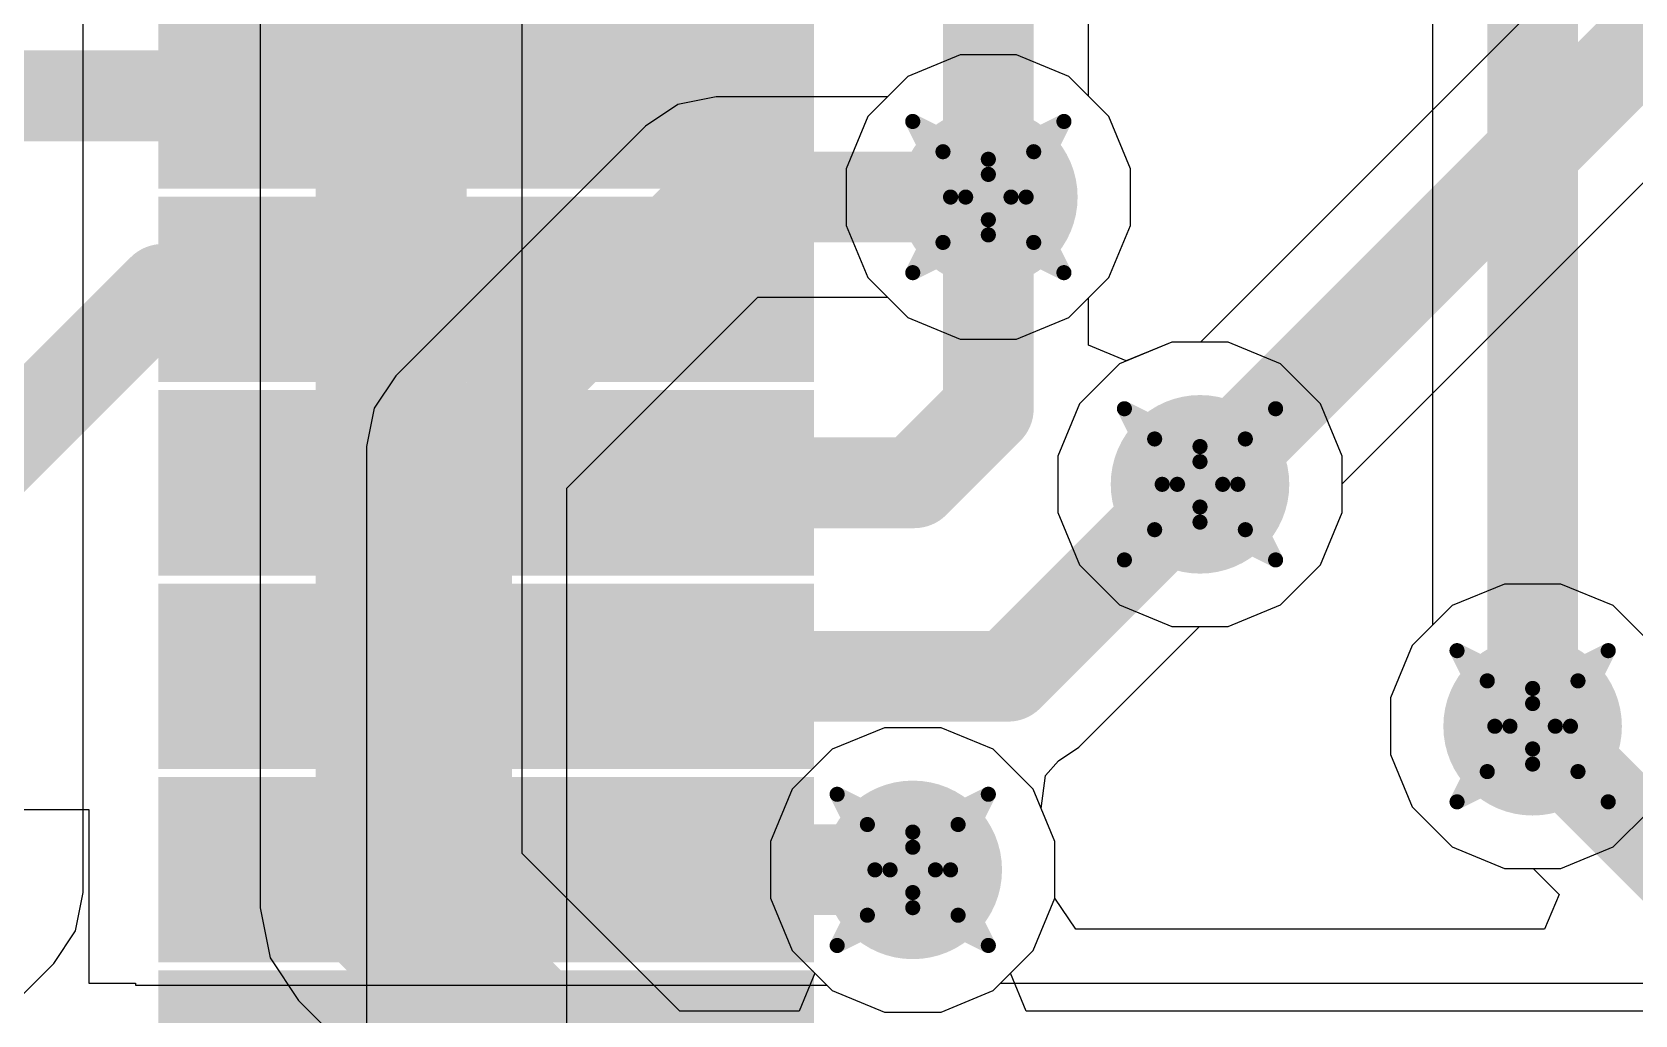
# Model space of a CAD drawing. Header units: inches. Extents: x 0 to 13.9, y -0.2 to 3.4.
# Drawn here: x 2.5125 to 2.7245, y 1.4668 to 1.5968 of the extents above; entities that cross this region are included whole.
import ezdxf

# ---------------------------------------------------------------- set-up
doc = ezdxf.new("R2010")
doc.units = ezdxf.units.IN
doc.header["$MEASUREMENT"] = 0
for name, color, linetype in [('Bottom Layer', 5, 'Continuous'), ('Drill Drawing', 1, 'Continuous'), ('Layer 1', 16, 'Continuous'), ('Layer 2', 76, 'Continuous'), ('Top Layer', 1, 'Continuous'), ('Top Paste', 8, 'Continuous'), ('Top Solder', 216, 'Continuous'), ('Via Holes', 16, 'Continuous')]:
    doc.layers.add(name, color=color, linetype=linetype)

msp = doc.modelspace()

# ---------------------------------------------------------------- hatches: boundary and pattern name
at = {"layer": 'Bottom Layer'}
h = msp.add_hatch(color=5, dxfattribs=at)
edge = h.paths.add_edge_path()
edge.add_arc((2.639, 1.575), 0.01181, 0, 360)
h = msp.add_hatch(color=5, dxfattribs=at)
edge = h.paths.add_edge_path()
edge.add_arc((2.667, 1.537), 0.01181, 0, 360)
h = msp.add_hatch(color=5, dxfattribs=at)
edge = h.paths.add_edge_path()
edge.add_arc((2.711, 1.505), 0.01181, 0, 360)
h = msp.add_hatch(color=5, dxfattribs=at)
edge = h.paths.add_edge_path()
edge.add_arc((2.629, 1.486), 0.01181, 0, 360)
at = {"layer": 'Layer 1'}
h = msp.add_hatch(color=16, dxfattribs=at)
edge = h.paths.add_edge_path()
edge.add_arc((2.639, 1.575), 0.01181, 0, 360)
h = msp.add_hatch(color=16, dxfattribs=at)
edge = h.paths.add_edge_path()
edge.add_arc((2.667, 1.537), 0.01181, 0, 360)
h = msp.add_hatch(color=16, dxfattribs=at)
edge = h.paths.add_edge_path()
edge.add_arc((2.711, 1.505), 0.01181, 0, 360)
h = msp.add_hatch(color=16, dxfattribs=at)
edge = h.paths.add_edge_path()
edge.add_arc((2.629, 1.486), 0.01181, 0, 360)
at = {"layer": 'Layer 2'}
h = msp.add_hatch(color=76, dxfattribs=at)
edge = h.paths.add_edge_path()
edge.add_arc((2.639, 1.575), 0.01181, 0, 360)
h = msp.add_hatch(color=76, dxfattribs=at)
edge = h.paths.add_edge_path()
edge.add_arc((2.667, 1.537), 0.01181, 0, 360)
h = msp.add_hatch(color=76, dxfattribs=at)
edge = h.paths.add_edge_path()
edge.add_arc((2.711, 1.505), 0.01181, 0, 360)
h = msp.add_hatch(color=76, dxfattribs=at)
edge = h.paths.add_edge_path()
edge.add_arc((2.629, 1.486), 0.01181, 0, 360)
at = {"layer": 'Top Layer'}
for points in [[(2.53319, 1.59665), (2.61193, 1.59665), (2.61193, 1.58012), (2.53319, 1.58012)], [(2.53319, 1.57106), (2.61193, 1.57106), (2.61193, 1.55453), (2.53319, 1.55453)], [(2.53319, 1.54547), (2.61193, 1.54547), (2.61193, 1.52894), (2.53319, 1.52894)], [(2.53319, 1.51988), (2.61193, 1.51988), (2.61193, 1.50335), (2.53319, 1.50335)], [(2.53319, 1.49429), (2.61193, 1.49429), (2.61193, 1.47776), (2.53319, 1.47776)], [(2.53319, 1.4687), (2.61193, 1.4687), (2.61193, 1.45217), (2.53319, 1.45217)]]:
    msp.add_hatch(color=1, dxfattribs=at).paths.add_polyline_path(points)
h = msp.add_hatch(color=1, dxfattribs=at)
edge = h.paths.add_edge_path()
edge.add_arc((2.639, 1.575), 0.01181, 0, 360)
h = msp.add_hatch(color=1, dxfattribs=at)
edge = h.paths.add_edge_path()
edge.add_arc((2.667, 1.537), 0.01181, 0, 360)
h = msp.add_hatch(color=1, dxfattribs=at)
edge = h.paths.add_edge_path()
edge.add_arc((2.711, 1.505), 0.01181, 0, 360)
h = msp.add_hatch(color=1, dxfattribs=at)
edge = h.paths.add_edge_path()
edge.add_arc((2.629, 1.486), 0.01181, 0, 360)
at = {"layer": 'Top Paste'}
for points in [[(2.53319, 1.59665), (2.61193, 1.59665), (2.61193, 1.58012), (2.53319, 1.58012)], [(2.53319, 1.57106), (2.61193, 1.57106), (2.61193, 1.55453), (2.53319, 1.55453)], [(2.53319, 1.54547), (2.61193, 1.54547), (2.61193, 1.52894), (2.53319, 1.52894)], [(2.53319, 1.51988), (2.61193, 1.51988), (2.61193, 1.50335), (2.53319, 1.50335)], [(2.53319, 1.49429), (2.61193, 1.49429), (2.61193, 1.47776), (2.53319, 1.47776)], [(2.53319, 1.4687), (2.61193, 1.4687), (2.61193, 1.45217), (2.53319, 1.45217)]]:
    msp.add_hatch(color=8, dxfattribs=at).paths.add_polyline_path(points)
at = {"layer": 'Top Solder'}
for points in [[(2.52919, 1.60065), (2.61593, 1.60065), (2.61593, 1.57612), (2.52919, 1.57612)], [(2.52919, 1.57506), (2.61593, 1.57506), (2.61593, 1.55053), (2.52919, 1.55053)], [(2.52919, 1.54947), (2.61593, 1.54947), (2.61593, 1.52494), (2.52919, 1.52494)], [(2.52919, 1.52388), (2.61593, 1.52388), (2.61593, 1.49935), (2.52919, 1.49935)], [(2.52919, 1.49829), (2.61593, 1.49829), (2.61593, 1.47376), (2.52919, 1.47376)], [(2.52919, 1.4727), (2.61593, 1.4727), (2.61593, 1.44817), (2.52919, 1.44817)]]:
    msp.add_hatch(color=216, dxfattribs=at).paths.add_polyline_path(points)
at = {"layer": 'Via Holes'}
h = msp.add_hatch(color=7, dxfattribs=at)
edge = h.paths.add_edge_path()
edge.add_arc((2.639, 1.575), 0.00591, 0, 360)
h = msp.add_hatch(color=7, dxfattribs=at)
edge = h.paths.add_edge_path()
edge.add_arc((2.667, 1.537), 0.00591, 0, 360)
h = msp.add_hatch(color=7, dxfattribs=at)
edge = h.paths.add_edge_path()
edge.add_arc((2.711, 1.505), 0.00591, 0, 360)
h = msp.add_hatch(color=7, dxfattribs=at)
edge = h.paths.add_edge_path()
edge.add_arc((2.629, 1.486), 0.00591, 0, 360)

# ---------------------------------------------------------------- linework, layer by layer
at = {"layer": 'Bottom Layer'}
for p, q in [((2.54267, 1.646), (2.54267, 1.481)), ((2.57733, 1.48818), (2.57733, 1.63882)), ((2.69775, 1.61944), (2.69775, 1.51835)), ((2.63526, 1.59381), (2.62834, 1.59095)), ((2.64274, 1.59381), (2.63526, 1.59381)), ((2.64966, 1.59095), (2.64274, 1.59381)), ((2.62834, 1.59095), (2.62305, 1.58566)), ((2.65495, 1.58566), (2.64966, 1.59095)), ((2.62305, 1.58566), (2.62019, 1.57874)), ((2.65781, 1.57874), (2.65495, 1.58566)), ((2.62019, 1.57874), (2.62019, 1.57126)), ((2.65781, 1.57126), (2.65781, 1.57874)), ((2.62019, 1.57126), (2.62305, 1.56434)), ((2.65495, 1.56434), (2.65781, 1.57126)), ((2.62305, 1.56434), (2.62834, 1.55905)), ((2.64966, 1.55905), (2.65495, 1.56434)), ((2.62834, 1.55905), (2.63526, 1.55619)), ((2.64274, 1.55619), (2.64966, 1.55905)), ((2.63526, 1.55619), (2.64274, 1.55619)), ((2.66326, 1.55581), (2.65634, 1.55295)), ((2.67074, 1.55581), (2.66326, 1.55581)), ((2.67766, 1.55295), (2.67074, 1.55581)), ((2.65634, 1.55295), (2.65105, 1.54766)), ((2.68295, 1.54766), (2.67766, 1.55295)), ((2.65105, 1.54766), (2.64819, 1.54074)), ((2.68581, 1.54074), (2.68295, 1.54766)), ((2.64819, 1.54074), (2.64819, 1.53326)), ((2.68581, 1.53326), (2.68581, 1.54074)), ((2.64819, 1.53326), (2.65105, 1.52634)), ((2.68295, 1.52634), (2.68581, 1.53326)), ((2.65105, 1.52634), (2.65634, 1.52105)), ((2.67766, 1.52105), (2.68295, 1.52634)), ((2.65634, 1.52105), (2.66326, 1.51819)), ((2.67074, 1.51819), (2.67766, 1.52105)), ((2.66326, 1.51819), (2.67074, 1.51819)), ((2.69775, 1.51835), (2.69505, 1.51566)), ((2.69505, 1.51566), (2.69219, 1.50874)), ((2.69219, 1.50874), (2.69219, 1.50126)), ((2.62526, 1.50481), (2.61834, 1.50195)), ((2.63274, 1.50481), (2.62526, 1.50481)), ((2.63966, 1.50195), (2.63274, 1.50481)), ((2.61834, 1.50195), (2.61305, 1.49666)), ((2.64495, 1.49666), (2.63966, 1.50195)), ((2.69219, 1.50126), (2.69505, 1.49434)), ((2.61305, 1.49666), (2.61019, 1.48974)), ((2.64781, 1.48974), (2.64495, 1.49666)), ((2.69505, 1.49434), (2.70034, 1.48905)), ((2.72166, 1.48905), (2.72644, 1.49383)), ((2.61019, 1.48974), (2.61019, 1.48226)), ((2.64781, 1.48226), (2.64781, 1.48974)), ((2.70034, 1.48905), (2.70726, 1.48619)), ((2.71474, 1.48619), (2.72166, 1.48905)), ((2.59818, 1.46733), (2.57733, 1.48818)), ((2.70726, 1.48619), (2.71474, 1.48619)), ((2.61019, 1.48226), (2.61305, 1.47534)), ((2.64495, 1.47534), (2.64781, 1.48226)), ((2.54267, 1.481), (2.54399, 1.47437)), ((2.54399, 1.47437), (2.54774, 1.46874)), ((2.61305, 1.47534), (2.61606, 1.47233)), ((2.64194, 1.47233), (2.64495, 1.47534)), ((2.61606, 1.47233), (2.61399, 1.46733)), ((2.64401, 1.46733), (2.64194, 1.47233)), ((2.54774, 1.46874), (2.57874, 1.43774)), ((2.61399, 1.46733), (2.59818, 1.46733)), ((3.37282, 1.46733), (2.64401, 1.46733))]:
    msp.add_line(p, q, dxfattribs=at)
for points in [[(2.711, 1.505, 0.012, 0.012, 0), (2.711, 1.891, 0.012, 0.012, 0)], [(2.56, 1.481, 0.02, 0.02, 0), (2.56, 1.646, 0.02, 0.02, 0)], [(2.56, 1.481, 0.02, 0.02, 0), (2.591, 1.45, 0.02, 0.02, 0)]]:
    msp.add_lwpolyline(points, format="xyseb", dxfattribs=at)
for points in [[(2.708, 1.505, 0.006, 0.006, 1), (2.714, 1.505, 0.006, 0.006, 1)], [(2.555, 1.481, 0.01, 0.01, 1), (2.565, 1.481, 0.01, 0.01, 1)], [(2.555, 1.481, 0.01, 0.01, 1), (2.565, 1.481, 0.01, 0.01, 1)]]:
    msp.add_lwpolyline(points, format="xyseb", close=True, dxfattribs=at)
at = {"layer": 'Drill Drawing'}
for points in [[(2.629, 1.585, 0.002, 0.002, 0), (2.639, 1.58, 0.002, 0.002, 0)], [(2.629, 1.585, 0.002, 0.002, 0), (2.634, 1.575, 0.002, 0.002, 0)], [(2.639, 1.58, 0.002, 0.002, 0), (2.649, 1.585, 0.002, 0.002, 0)], [(2.644, 1.575, 0.002, 0.002, 0), (2.649, 1.585, 0.002, 0.002, 0)], [(2.633, 1.581, 0.002, 0.002, 0), (2.639, 1.578, 0.002, 0.002, 0)], [(2.633, 1.581, 0.002, 0.002, 0), (2.636, 1.575, 0.002, 0.002, 0)], [(2.639, 1.578, 0.002, 0.002, 0), (2.645, 1.581, 0.002, 0.002, 0)], [(2.642, 1.575, 0.002, 0.002, 0), (2.645, 1.581, 0.002, 0.002, 0)], [(2.629, 1.565, 0.002, 0.002, 0), (2.634, 1.575, 0.002, 0.002, 0)], [(2.633, 1.569, 0.002, 0.002, 0), (2.636, 1.575, 0.002, 0.002, 0)], [(2.642, 1.575, 0.002, 0.002, 0), (2.645, 1.569, 0.002, 0.002, 0)], [(2.644, 1.575, 0.002, 0.002, 0), (2.649, 1.565, 0.002, 0.002, 0)], [(2.633, 1.569, 0.002, 0.002, 0), (2.639, 1.572, 0.002, 0.002, 0)], [(2.639, 1.572, 0.002, 0.002, 0), (2.645, 1.569, 0.002, 0.002, 0)], [(2.629, 1.565, 0.002, 0.002, 0), (2.639, 1.57, 0.002, 0.002, 0)], [(2.639, 1.57, 0.002, 0.002, 0), (2.649, 1.565, 0.002, 0.002, 0)], [(2.657, 1.547, 0.002, 0.002, 0), (2.667, 1.542, 0.002, 0.002, 0)], [(2.657, 1.547, 0.002, 0.002, 0), (2.662, 1.537, 0.002, 0.002, 0)], [(2.667, 1.542, 0.002, 0.002, 0), (2.677, 1.547, 0.002, 0.002, 0)], [(2.672, 1.537, 0.002, 0.002, 0), (2.677, 1.547, 0.002, 0.002, 0)], [(2.661, 1.543, 0.002, 0.002, 0), (2.667, 1.54, 0.002, 0.002, 0)], [(2.661, 1.543, 0.002, 0.002, 0), (2.664, 1.537, 0.002, 0.002, 0)], [(2.667, 1.54, 0.002, 0.002, 0), (2.673, 1.543, 0.002, 0.002, 0)], [(2.67, 1.537, 0.002, 0.002, 0), (2.673, 1.543, 0.002, 0.002, 0)], [(2.657, 1.527, 0.002, 0.002, 0), (2.662, 1.537, 0.002, 0.002, 0)], [(2.661, 1.531, 0.002, 0.002, 0), (2.664, 1.537, 0.002, 0.002, 0)], [(2.67, 1.537, 0.002, 0.002, 0), (2.673, 1.531, 0.002, 0.002, 0)], [(2.672, 1.537, 0.002, 0.002, 0), (2.677, 1.527, 0.002, 0.002, 0)], [(2.661, 1.531, 0.002, 0.002, 0), (2.667, 1.534, 0.002, 0.002, 0)], [(2.667, 1.534, 0.002, 0.002, 0), (2.673, 1.531, 0.002, 0.002, 0)], [(2.657, 1.527, 0.002, 0.002, 0), (2.667, 1.532, 0.002, 0.002, 0)], [(2.667, 1.532, 0.002, 0.002, 0), (2.677, 1.527, 0.002, 0.002, 0)], [(2.701, 1.515, 0.002, 0.002, 0), (2.711, 1.51, 0.002, 0.002, 0)], [(2.701, 1.515, 0.002, 0.002, 0), (2.706, 1.505, 0.002, 0.002, 0)], [(2.711, 1.51, 0.002, 0.002, 0), (2.721, 1.515, 0.002, 0.002, 0)], [(2.716, 1.505, 0.002, 0.002, 0), (2.721, 1.515, 0.002, 0.002, 0)], [(2.705, 1.511, 0.002, 0.002, 0), (2.711, 1.508, 0.002, 0.002, 0)], [(2.705, 1.511, 0.002, 0.002, 0), (2.708, 1.505, 0.002, 0.002, 0)], [(2.711, 1.508, 0.002, 0.002, 0), (2.717, 1.511, 0.002, 0.002, 0)], [(2.714, 1.505, 0.002, 0.002, 0), (2.717, 1.511, 0.002, 0.002, 0)], [(2.701, 1.495, 0.002, 0.002, 0), (2.706, 1.505, 0.002, 0.002, 0)], [(2.705, 1.499, 0.002, 0.002, 0), (2.708, 1.505, 0.002, 0.002, 0)], [(2.714, 1.505, 0.002, 0.002, 0), (2.717, 1.499, 0.002, 0.002, 0)], [(2.716, 1.505, 0.002, 0.002, 0), (2.721, 1.495, 0.002, 0.002, 0)], [(2.705, 1.499, 0.002, 0.002, 0), (2.711, 1.502, 0.002, 0.002, 0)], [(2.711, 1.502, 0.002, 0.002, 0), (2.717, 1.499, 0.002, 0.002, 0)], [(2.701, 1.495, 0.002, 0.002, 0), (2.711, 1.5, 0.002, 0.002, 0)], [(2.711, 1.5, 0.002, 0.002, 0), (2.721, 1.495, 0.002, 0.002, 0)], [(2.619, 1.496, 0.002, 0.002, 0), (2.629, 1.491, 0.002, 0.002, 0)], [(2.619, 1.496, 0.002, 0.002, 0), (2.624, 1.486, 0.002, 0.002, 0)], [(2.629, 1.491, 0.002, 0.002, 0), (2.639, 1.496, 0.002, 0.002, 0)], [(2.634, 1.486, 0.002, 0.002, 0), (2.639, 1.496, 0.002, 0.002, 0)], [(2.623, 1.492, 0.002, 0.002, 0), (2.629, 1.489, 0.002, 0.002, 0)], [(2.623, 1.492, 0.002, 0.002, 0), (2.626, 1.486, 0.002, 0.002, 0)], [(2.629, 1.489, 0.002, 0.002, 0), (2.635, 1.492, 0.002, 0.002, 0)], [(2.632, 1.486, 0.002, 0.002, 0), (2.635, 1.492, 0.002, 0.002, 0)], [(2.619, 1.476, 0.002, 0.002, 0), (2.624, 1.486, 0.002, 0.002, 0)], [(2.623, 1.48, 0.002, 0.002, 0), (2.626, 1.486, 0.002, 0.002, 0)], [(2.632, 1.486, 0.002, 0.002, 0), (2.635, 1.48, 0.002, 0.002, 0)], [(2.634, 1.486, 0.002, 0.002, 0), (2.639, 1.476, 0.002, 0.002, 0)], [(2.623, 1.48, 0.002, 0.002, 0), (2.629, 1.483, 0.002, 0.002, 0)], [(2.629, 1.483, 0.002, 0.002, 0), (2.635, 1.48, 0.002, 0.002, 0)], [(2.619, 1.476, 0.002, 0.002, 0), (2.629, 1.481, 0.002, 0.002, 0)], [(2.629, 1.481, 0.002, 0.002, 0), (2.639, 1.476, 0.002, 0.002, 0)]]:
    msp.add_lwpolyline(points, format="xyseb", dxfattribs=at)
for points in [[(2.6285, 1.585, 0.001, 0.001, 1), (2.6295, 1.585, 0.001, 0.001, 1)], [(2.6285, 1.585, 0.001, 0.001, 1), (2.6295, 1.585, 0.001, 0.001, 1)], [(2.6485, 1.585, 0.001, 0.001, 1), (2.6495, 1.585, 0.001, 0.001, 1)], [(2.6485, 1.585, 0.001, 0.001, 1), (2.6495, 1.585, 0.001, 0.001, 1)], [(2.6325, 1.581, 0.001, 0.001, 1), (2.6335, 1.581, 0.001, 0.001, 1)], [(2.6325, 1.581, 0.001, 0.001, 1), (2.6335, 1.581, 0.001, 0.001, 1)], [(2.6445, 1.581, 0.001, 0.001, 1), (2.6455, 1.581, 0.001, 0.001, 1)], [(2.6445, 1.581, 0.001, 0.001, 1), (2.6455, 1.581, 0.001, 0.001, 1)], [(2.6385, 1.58, 0.001, 0.001, 1), (2.6395, 1.58, 0.001, 0.001, 1)], [(2.6385, 1.58, 0.001, 0.001, 1), (2.6395, 1.58, 0.001, 0.001, 1)], [(2.6385, 1.578, 0.001, 0.001, 1), (2.6395, 1.578, 0.001, 0.001, 1)], [(2.6385, 1.578, 0.001, 0.001, 1), (2.6395, 1.578, 0.001, 0.001, 1)], [(2.6335, 1.575, 0.001, 0.001, 1), (2.6345, 1.575, 0.001, 0.001, 1)], [(2.6335, 1.575, 0.001, 0.001, 1), (2.6345, 1.575, 0.001, 0.001, 1)], [(2.6355, 1.575, 0.001, 0.001, 1), (2.6365, 1.575, 0.001, 0.001, 1)], [(2.6355, 1.575, 0.001, 0.001, 1), (2.6365, 1.575, 0.001, 0.001, 1)], [(2.6415, 1.575, 0.001, 0.001, 1), (2.6425, 1.575, 0.001, 0.001, 1)], [(2.6415, 1.575, 0.001, 0.001, 1), (2.6425, 1.575, 0.001, 0.001, 1)], [(2.6435, 1.575, 0.001, 0.001, 1), (2.6445, 1.575, 0.001, 0.001, 1)], [(2.6435, 1.575, 0.001, 0.001, 1), (2.6445, 1.575, 0.001, 0.001, 1)], [(2.6385, 1.572, 0.001, 0.001, 1), (2.6395, 1.572, 0.001, 0.001, 1)], [(2.6385, 1.572, 0.001, 0.001, 1), (2.6395, 1.572, 0.001, 0.001, 1)], [(2.6325, 1.569, 0.001, 0.001, 1), (2.6335, 1.569, 0.001, 0.001, 1)], [(2.6325, 1.569, 0.001, 0.001, 1), (2.6335, 1.569, 0.001, 0.001, 1)], [(2.6385, 1.57, 0.001, 0.001, 1), (2.6395, 1.57, 0.001, 0.001, 1)], [(2.6385, 1.57, 0.001, 0.001, 1), (2.6395, 1.57, 0.001, 0.001, 1)], [(2.6445, 1.569, 0.001, 0.001, 1), (2.6455, 1.569, 0.001, 0.001, 1)], [(2.6445, 1.569, 0.001, 0.001, 1), (2.6455, 1.569, 0.001, 0.001, 1)], [(2.6285, 1.565, 0.001, 0.001, 1), (2.6295, 1.565, 0.001, 0.001, 1)], [(2.6285, 1.565, 0.001, 0.001, 1), (2.6295, 1.565, 0.001, 0.001, 1)], [(2.6485, 1.565, 0.001, 0.001, 1), (2.6495, 1.565, 0.001, 0.001, 1)], [(2.6485, 1.565, 0.001, 0.001, 1), (2.6495, 1.565, 0.001, 0.001, 1)], [(2.6565, 1.547, 0.001, 0.001, 1), (2.6575, 1.547, 0.001, 0.001, 1)], [(2.6565, 1.547, 0.001, 0.001, 1), (2.6575, 1.547, 0.001, 0.001, 1)], [(2.6765, 1.547, 0.001, 0.001, 1), (2.6775, 1.547, 0.001, 0.001, 1)], [(2.6765, 1.547, 0.001, 0.001, 1), (2.6775, 1.547, 0.001, 0.001, 1)], [(2.6605, 1.543, 0.001, 0.001, 1), (2.6615, 1.543, 0.001, 0.001, 1)], [(2.6605, 1.543, 0.001, 0.001, 1), (2.6615, 1.543, 0.001, 0.001, 1)], [(2.6725, 1.543, 0.001, 0.001, 1), (2.6735, 1.543, 0.001, 0.001, 1)], [(2.6725, 1.543, 0.001, 0.001, 1), (2.6735, 1.543, 0.001, 0.001, 1)], [(2.6665, 1.542, 0.001, 0.001, 1), (2.6675, 1.542, 0.001, 0.001, 1)], [(2.6665, 1.542, 0.001, 0.001, 1), (2.6675, 1.542, 0.001, 0.001, 1)], [(2.6665, 1.54, 0.001, 0.001, 1), (2.6675, 1.54, 0.001, 0.001, 1)], [(2.6665, 1.54, 0.001, 0.001, 1), (2.6675, 1.54, 0.001, 0.001, 1)], [(2.6615, 1.537, 0.001, 0.001, 1), (2.6625, 1.537, 0.001, 0.001, 1)], [(2.6615, 1.537, 0.001, 0.001, 1), (2.6625, 1.537, 0.001, 0.001, 1)], [(2.6635, 1.537, 0.001, 0.001, 1), (2.6645, 1.537, 0.001, 0.001, 1)], [(2.6635, 1.537, 0.001, 0.001, 1), (2.6645, 1.537, 0.001, 0.001, 1)], [(2.6695, 1.537, 0.001, 0.001, 1), (2.6705, 1.537, 0.001, 0.001, 1)], [(2.6695, 1.537, 0.001, 0.001, 1), (2.6705, 1.537, 0.001, 0.001, 1)], [(2.6715, 1.537, 0.001, 0.001, 1), (2.6725, 1.537, 0.001, 0.001, 1)], [(2.6715, 1.537, 0.001, 0.001, 1), (2.6725, 1.537, 0.001, 0.001, 1)], [(2.6665, 1.534, 0.001, 0.001, 1), (2.6675, 1.534, 0.001, 0.001, 1)], [(2.6665, 1.534, 0.001, 0.001, 1), (2.6675, 1.534, 0.001, 0.001, 1)], [(2.6605, 1.531, 0.001, 0.001, 1), (2.6615, 1.531, 0.001, 0.001, 1)], [(2.6605, 1.531, 0.001, 0.001, 1), (2.6615, 1.531, 0.001, 0.001, 1)], [(2.6665, 1.532, 0.001, 0.001, 1), (2.6675, 1.532, 0.001, 0.001, 1)], [(2.6665, 1.532, 0.001, 0.001, 1), (2.6675, 1.532, 0.001, 0.001, 1)], [(2.6725, 1.531, 0.001, 0.001, 1), (2.6735, 1.531, 0.001, 0.001, 1)], [(2.6725, 1.531, 0.001, 0.001, 1), (2.6735, 1.531, 0.001, 0.001, 1)], [(2.6565, 1.527, 0.001, 0.001, 1), (2.6575, 1.527, 0.001, 0.001, 1)], [(2.6565, 1.527, 0.001, 0.001, 1), (2.6575, 1.527, 0.001, 0.001, 1)], [(2.6765, 1.527, 0.001, 0.001, 1), (2.6775, 1.527, 0.001, 0.001, 1)], [(2.6765, 1.527, 0.001, 0.001, 1), (2.6775, 1.527, 0.001, 0.001, 1)], [(2.7005, 1.515, 0.001, 0.001, 1), (2.7015, 1.515, 0.001, 0.001, 1)], [(2.7005, 1.515, 0.001, 0.001, 1), (2.7015, 1.515, 0.001, 0.001, 1)], [(2.7205, 1.515, 0.001, 0.001, 1), (2.7215, 1.515, 0.001, 0.001, 1)], [(2.7205, 1.515, 0.001, 0.001, 1), (2.7215, 1.515, 0.001, 0.001, 1)], [(2.7045, 1.511, 0.001, 0.001, 1), (2.7055, 1.511, 0.001, 0.001, 1)], [(2.7045, 1.511, 0.001, 0.001, 1), (2.7055, 1.511, 0.001, 0.001, 1)], [(2.7165, 1.511, 0.001, 0.001, 1), (2.7175, 1.511, 0.001, 0.001, 1)], [(2.7165, 1.511, 0.001, 0.001, 1), (2.7175, 1.511, 0.001, 0.001, 1)], [(2.7105, 1.51, 0.001, 0.001, 1), (2.7115, 1.51, 0.001, 0.001, 1)], [(2.7105, 1.51, 0.001, 0.001, 1), (2.7115, 1.51, 0.001, 0.001, 1)], [(2.7105, 1.508, 0.001, 0.001, 1), (2.7115, 1.508, 0.001, 0.001, 1)], [(2.7105, 1.508, 0.001, 0.001, 1), (2.7115, 1.508, 0.001, 0.001, 1)], [(2.7055, 1.505, 0.001, 0.001, 1), (2.7065, 1.505, 0.001, 0.001, 1)], [(2.7055, 1.505, 0.001, 0.001, 1), (2.7065, 1.505, 0.001, 0.001, 1)], [(2.7075, 1.505, 0.001, 0.001, 1), (2.7085, 1.505, 0.001, 0.001, 1)], [(2.7075, 1.505, 0.001, 0.001, 1), (2.7085, 1.505, 0.001, 0.001, 1)], [(2.7135, 1.505, 0.001, 0.001, 1), (2.7145, 1.505, 0.001, 0.001, 1)], [(2.7135, 1.505, 0.001, 0.001, 1), (2.7145, 1.505, 0.001, 0.001, 1)], [(2.7155, 1.505, 0.001, 0.001, 1), (2.7165, 1.505, 0.001, 0.001, 1)], [(2.7155, 1.505, 0.001, 0.001, 1), (2.7165, 1.505, 0.001, 0.001, 1)], [(2.7105, 1.502, 0.001, 0.001, 1), (2.7115, 1.502, 0.001, 0.001, 1)], [(2.7105, 1.502, 0.001, 0.001, 1), (2.7115, 1.502, 0.001, 0.001, 1)], [(2.7045, 1.499, 0.001, 0.001, 1), (2.7055, 1.499, 0.001, 0.001, 1)], [(2.7045, 1.499, 0.001, 0.001, 1), (2.7055, 1.499, 0.001, 0.001, 1)], [(2.7105, 1.5, 0.001, 0.001, 1), (2.7115, 1.5, 0.001, 0.001, 1)], [(2.7105, 1.5, 0.001, 0.001, 1), (2.7115, 1.5, 0.001, 0.001, 1)], [(2.7165, 1.499, 0.001, 0.001, 1), (2.7175, 1.499, 0.001, 0.001, 1)], [(2.7165, 1.499, 0.001, 0.001, 1), (2.7175, 1.499, 0.001, 0.001, 1)], [(2.6185, 1.496, 0.001, 0.001, 1), (2.6195, 1.496, 0.001, 0.001, 1)], [(2.6185, 1.496, 0.001, 0.001, 1), (2.6195, 1.496, 0.001, 0.001, 1)], [(2.6385, 1.496, 0.001, 0.001, 1), (2.6395, 1.496, 0.001, 0.001, 1)], [(2.6385, 1.496, 0.001, 0.001, 1), (2.6395, 1.496, 0.001, 0.001, 1)], [(2.7005, 1.495, 0.001, 0.001, 1), (2.7015, 1.495, 0.001, 0.001, 1)], [(2.7005, 1.495, 0.001, 0.001, 1), (2.7015, 1.495, 0.001, 0.001, 1)], [(2.7205, 1.495, 0.001, 0.001, 1), (2.7215, 1.495, 0.001, 0.001, 1)], [(2.7205, 1.495, 0.001, 0.001, 1), (2.7215, 1.495, 0.001, 0.001, 1)], [(2.6225, 1.492, 0.001, 0.001, 1), (2.6235, 1.492, 0.001, 0.001, 1)], [(2.6225, 1.492, 0.001, 0.001, 1), (2.6235, 1.492, 0.001, 0.001, 1)], [(2.6345, 1.492, 0.001, 0.001, 1), (2.6355, 1.492, 0.001, 0.001, 1)], [(2.6345, 1.492, 0.001, 0.001, 1), (2.6355, 1.492, 0.001, 0.001, 1)], [(2.6285, 1.491, 0.001, 0.001, 1), (2.6295, 1.491, 0.001, 0.001, 1)], [(2.6285, 1.491, 0.001, 0.001, 1), (2.6295, 1.491, 0.001, 0.001, 1)], [(2.6285, 1.489, 0.001, 0.001, 1), (2.6295, 1.489, 0.001, 0.001, 1)], [(2.6285, 1.489, 0.001, 0.001, 1), (2.6295, 1.489, 0.001, 0.001, 1)], [(2.6235, 1.486, 0.001, 0.001, 1), (2.6245, 1.486, 0.001, 0.001, 1)], [(2.6235, 1.486, 0.001, 0.001, 1), (2.6245, 1.486, 0.001, 0.001, 1)], [(2.6255, 1.486, 0.001, 0.001, 1), (2.6265, 1.486, 0.001, 0.001, 1)], [(2.6255, 1.486, 0.001, 0.001, 1), (2.6265, 1.486, 0.001, 0.001, 1)], [(2.6315, 1.486, 0.001, 0.001, 1), (2.6325, 1.486, 0.001, 0.001, 1)], [(2.6315, 1.486, 0.001, 0.001, 1), (2.6325, 1.486, 0.001, 0.001, 1)], [(2.6335, 1.486, 0.001, 0.001, 1), (2.6345, 1.486, 0.001, 0.001, 1)], [(2.6335, 1.486, 0.001, 0.001, 1), (2.6345, 1.486, 0.001, 0.001, 1)], [(2.6285, 1.483, 0.001, 0.001, 1), (2.6295, 1.483, 0.001, 0.001, 1)], [(2.6285, 1.483, 0.001, 0.001, 1), (2.6295, 1.483, 0.001, 0.001, 1)], [(2.6225, 1.48, 0.001, 0.001, 1), (2.6235, 1.48, 0.001, 0.001, 1)], [(2.6225, 1.48, 0.001, 0.001, 1), (2.6235, 1.48, 0.001, 0.001, 1)], [(2.6285, 1.481, 0.001, 0.001, 1), (2.6295, 1.481, 0.001, 0.001, 1)], [(2.6285, 1.481, 0.001, 0.001, 1), (2.6295, 1.481, 0.001, 0.001, 1)], [(2.6345, 1.48, 0.001, 0.001, 1), (2.6355, 1.48, 0.001, 0.001, 1)], [(2.6345, 1.48, 0.001, 0.001, 1), (2.6355, 1.48, 0.001, 0.001, 1)], [(2.6185, 1.476, 0.001, 0.001, 1), (2.6195, 1.476, 0.001, 0.001, 1)], [(2.6185, 1.476, 0.001, 0.001, 1), (2.6195, 1.476, 0.001, 0.001, 1)], [(2.6385, 1.476, 0.001, 0.001, 1), (2.6395, 1.476, 0.001, 0.001, 1)], [(2.6385, 1.476, 0.001, 0.001, 1), (2.6395, 1.476, 0.001, 0.001, 1)]]:
    msp.add_lwpolyline(points, format="xyseb", close=True, dxfattribs=at)
at = {"layer": 'Layer 1'}
for p, q in [((2.51925, 1.483), (2.51925, 1.75789)), ((2.79463, 1.68337), (2.66707, 1.55581)), ((2.68581, 1.53707), (2.80949, 1.66075)), ((2.63526, 1.59381), (2.62834, 1.59095)), ((2.64274, 1.59381), (2.63526, 1.59381)), ((2.64966, 1.59095), (2.64274, 1.59381)), ((2.62834, 1.59095), (2.62565, 1.58825)), ((2.65495, 1.58566), (2.64966, 1.59095)), ((2.603, 1.58825), (2.59793, 1.58725)), ((2.62565, 1.58825), (2.603, 1.58825)), ((2.59793, 1.58725), (2.59363, 1.58437)), ((2.59363, 1.58437), (2.56063, 1.55137)), ((2.65781, 1.57874), (2.65495, 1.58566)), ((2.65781, 1.57126), (2.65781, 1.57874)), ((2.65495, 1.56434), (2.65781, 1.57126)), ((2.64966, 1.55905), (2.65495, 1.56434)), ((2.58325, 1.53651), (2.60849, 1.56175)), ((2.60849, 1.56175), (2.62565, 1.56175)), ((2.62565, 1.56175), (2.62834, 1.55905)), ((2.62834, 1.55905), (2.63526, 1.55619)), ((2.64274, 1.55619), (2.64966, 1.55905)), ((2.63526, 1.55619), (2.64274, 1.55619)), ((2.66326, 1.55581), (2.65634, 1.55295)), ((2.66707, 1.55581), (2.66326, 1.55581)), ((2.65634, 1.55295), (2.65105, 1.54766)), ((2.56063, 1.55137), (2.55775, 1.54707)), ((2.55775, 1.54707), (2.55675, 1.542)), ((2.65105, 1.54766), (2.64819, 1.54074)), ((2.55675, 1.542), (2.55675, 1.35352)), ((2.64819, 1.54074), (2.64819, 1.53326)), ((2.58325, 1.35352), (2.58325, 1.53651)), ((2.68581, 1.53326), (2.68581, 1.53707)), ((2.64819, 1.53326), (2.65105, 1.52634)), ((2.68295, 1.52634), (2.68581, 1.53326)), ((2.65105, 1.52634), (2.65634, 1.52105)), ((2.67766, 1.52105), (2.68295, 1.52634)), ((2.70726, 1.52381), (2.70034, 1.52095)), ((2.71474, 1.52381), (2.70726, 1.52381)), ((2.72166, 1.52095), (2.71474, 1.52381)), ((2.65634, 1.52105), (2.66326, 1.51819)), ((2.67074, 1.51819), (2.67766, 1.52105)), ((2.70034, 1.52095), (2.69505, 1.51566)), ((2.72695, 1.51566), (2.72166, 1.52095)), ((2.66326, 1.51819), (2.67074, 1.51819)), ((2.69505, 1.51566), (2.69219, 1.50874)), ((2.69219, 1.50874), (2.69219, 1.50126)), ((2.62526, 1.50481), (2.61834, 1.50195)), ((2.63274, 1.50481), (2.62526, 1.50481)), ((2.63966, 1.50195), (2.63274, 1.50481)), ((2.61834, 1.50195), (2.61305, 1.49666)), ((2.64495, 1.49666), (2.63966, 1.50195)), ((2.69219, 1.50126), (2.69505, 1.49434)), ((2.61305, 1.49666), (2.61019, 1.48974)), ((2.64781, 1.48974), (2.64495, 1.49666)), ((2.69505, 1.49434), (2.70034, 1.48905)), ((2.72166, 1.48905), (2.72644, 1.49383)), ((2.61019, 1.48974), (2.61019, 1.48226)), ((2.64781, 1.48226), (2.64781, 1.48974)), ((2.70034, 1.48905), (2.70726, 1.48619)), ((2.71474, 1.48619), (2.72166, 1.48905)), ((2.70726, 1.48619), (2.71474, 1.48619)), ((2.51825, 1.47793), (2.51925, 1.483)), ((2.61019, 1.48226), (2.61305, 1.47534)), ((2.64495, 1.47534), (2.64781, 1.48226)), ((2.51537, 1.47363), (2.51825, 1.47793)), ((2.61305, 1.47534), (2.61834, 1.47005)), ((2.63966, 1.47005), (2.64495, 1.47534)), ((2.45637, 1.41463), (2.51537, 1.47363)), ((2.61834, 1.47005), (2.62526, 1.46719)), ((2.63274, 1.46719), (2.63966, 1.47005)), ((2.62526, 1.46719), (2.63274, 1.46719))]:
    msp.add_line(p, q, dxfattribs=at)
for points in [[(2.667, 1.537, 0.012, 0.012, 0), (2.804, 1.674, 0.012, 0.012, 0)], [(2.57, 1.542, 0.012, 0.012, 0), (2.603, 1.575, 0.012, 0.012, 0)], [(2.603, 1.575, 0.012, 0.012, 0), (2.639, 1.575, 0.012, 0.012, 0)], [(2.57, 1.33, 0.012, 0.012, 0), (2.57, 1.542, 0.012, 0.012, 0)]]:
    msp.add_lwpolyline(points, format="xyseb", dxfattribs=at)
for points in [[(2.6, 1.575, 0.006, 0.006, 1), (2.606, 1.575, 0.006, 0.006, 1)], [(2.6, 1.575, 0.006, 0.006, 1), (2.606, 1.575, 0.006, 0.006, 1)], [(2.636, 1.575, 0.006, 0.006, 1), (2.642, 1.575, 0.006, 0.006, 1)], [(2.567, 1.542, 0.006, 0.006, 1), (2.573, 1.542, 0.006, 0.006, 1)], [(2.567, 1.542, 0.006, 0.006, 1), (2.573, 1.542, 0.006, 0.006, 1)], [(2.664, 1.537, 0.006, 0.006, 1), (2.67, 1.537, 0.006, 0.006, 1)]]:
    msp.add_lwpolyline(points, format="xyseb", close=True, dxfattribs=at)
at = {"layer": 'Layer 2'}
for p, q in [((2.63526, 1.59381), (2.62834, 1.59095)), ((2.64274, 1.59381), (2.63526, 1.59381)), ((2.64966, 1.59095), (2.64274, 1.59381)), ((2.62834, 1.59095), (2.62305, 1.58566)), ((2.65495, 1.58566), (2.64966, 1.59095)), ((2.62305, 1.58566), (2.62019, 1.57874)), ((2.65781, 1.57874), (2.65495, 1.58566)), ((2.62019, 1.57874), (2.62019, 1.57126)), ((2.65781, 1.57126), (2.65781, 1.57874)), ((2.62019, 1.57126), (2.62305, 1.56434)), ((2.65495, 1.56434), (2.65781, 1.57126)), ((2.62305, 1.56434), (2.62834, 1.55905)), ((2.64966, 1.55905), (2.65495, 1.56434)), ((2.62834, 1.55905), (2.63526, 1.55619)), ((2.64274, 1.55619), (2.64966, 1.55905)), ((2.63526, 1.55619), (2.64274, 1.55619)), ((2.66326, 1.55581), (2.65634, 1.55295)), ((2.67074, 1.55581), (2.66326, 1.55581)), ((2.67766, 1.55295), (2.67074, 1.55581)), ((2.65634, 1.55295), (2.65105, 1.54766)), ((2.68295, 1.54766), (2.67766, 1.55295)), ((2.65105, 1.54766), (2.64819, 1.54074)), ((2.68581, 1.54074), (2.68295, 1.54766)), ((2.64819, 1.54074), (2.64819, 1.53326)), ((2.68581, 1.53326), (2.68581, 1.54074)), ((2.64819, 1.53326), (2.65105, 1.52634)), ((2.68295, 1.52634), (2.68581, 1.53326)), ((2.65105, 1.52634), (2.65634, 1.52105)), ((2.67766, 1.52105), (2.68295, 1.52634)), ((2.70726, 1.52381), (2.70034, 1.52095)), ((2.71474, 1.52381), (2.70726, 1.52381)), ((2.72166, 1.52095), (2.71474, 1.52381)), ((2.65634, 1.52105), (2.66326, 1.51819)), ((2.67074, 1.51819), (2.67766, 1.52105)), ((2.70034, 1.52095), (2.69505, 1.51566)), ((2.72695, 1.51566), (2.72166, 1.52095)), ((2.66326, 1.51819), (2.67074, 1.51819)), ((2.69505, 1.51566), (2.69219, 1.50874)), ((2.69219, 1.50874), (2.69219, 1.50126)), ((2.69219, 1.50126), (2.69505, 1.49434)), ((2.69505, 1.49434), (2.70034, 1.48905)), ((2.72166, 1.48905), (2.72644, 1.49383)), ((2.70034, 1.48905), (2.70726, 1.48619)), ((2.71474, 1.48619), (2.72166, 1.48905)), ((2.70726, 1.48619), (2.71474, 1.48619))]:
    msp.add_line(p, q, dxfattribs=at)
at = {"layer": 'Top Layer'}
for p, q in [((2.65225, 1.58835), (2.65225, 1.603)), ((2.65495, 1.58566), (2.65225, 1.58835)), ((2.65781, 1.57874), (2.65495, 1.58566)), ((2.65781, 1.57126), (2.65781, 1.57874)), ((2.65495, 1.56434), (2.65781, 1.57126)), ((2.65225, 1.56165), (2.65495, 1.56434)), ((2.65225, 1.55539), (2.65225, 1.56165)), ((2.65725, 1.55332), (2.65225, 1.55539)), ((2.66326, 1.55581), (2.65725, 1.55332)), ((2.67074, 1.55581), (2.66326, 1.55581)), ((2.67766, 1.55295), (2.67074, 1.55581)), ((2.68295, 1.54766), (2.67766, 1.55295)), ((2.68581, 1.54074), (2.68295, 1.54766)), ((2.68581, 1.53326), (2.68581, 1.54074)), ((2.68295, 1.52634), (2.68581, 1.53326)), ((2.67766, 1.52105), (2.68295, 1.52634)), ((2.70726, 1.52381), (2.70034, 1.52095)), ((2.71474, 1.52381), (2.70726, 1.52381)), ((2.72166, 1.52095), (2.71474, 1.52381)), ((2.67074, 1.51819), (2.67766, 1.52105)), ((2.70034, 1.52095), (2.69505, 1.51566)), ((2.72695, 1.51566), (2.72166, 1.52095)), ((2.65099, 1.50224), (2.66693, 1.51819)), ((2.66693, 1.51819), (2.67074, 1.51819)), ((2.69505, 1.51566), (2.69219, 1.50874)), ((2.69219, 1.50874), (2.69219, 1.50126)), ((2.64826, 1.50042), (2.65099, 1.50224)), ((2.69219, 1.50126), (2.69505, 1.49434)), ((2.64657, 1.4985), (2.64826, 1.50042)), ((2.64599, 1.49413), (2.64657, 1.4985)), ((2.391, 1.494), (2.52, 1.494)), ((2.52, 1.494), (2.52, 1.471)), ((2.64781, 1.48974), (2.64599, 1.49413)), ((2.69505, 1.49434), (2.70034, 1.48905)), ((2.64781, 1.48226), (2.64781, 1.48974)), ((2.70034, 1.48905), (2.70726, 1.48619)), ((2.70726, 1.48619), (2.71107, 1.48619)), ((2.71107, 1.48619), (2.7145, 1.48276)), ((2.65056, 1.47814), (2.64781, 1.48226)), ((2.7145, 1.48276), (2.71258, 1.47814)), ((2.71258, 1.47814), (2.65056, 1.47814)), ((2.52, 1.471), (2.52619, 1.471)), ((2.52619, 1.471), (2.52619, 1.47076)), ((2.52619, 1.47076), (2.61764, 1.47076)), ((2.61764, 1.47076), (2.61834, 1.47005)), ((2.61834, 1.47005), (2.62526, 1.46719)), ((2.63274, 1.46719), (2.63966, 1.47005)), ((2.63966, 1.47005), (2.6406, 1.471)), ((2.6406, 1.471), (2.72626, 1.471)), ((2.62526, 1.46719), (2.63274, 1.46719))]:
    msp.add_line(p, q, dxfattribs=at)
for points in [[(2.639, 1.575, 0.012, 0.012, 0), (2.639, 1.603, 0.012, 0.012, 0)], [(2.49239, 1.58839, 0.012, 0.012, 0), (2.57256, 1.58839, 0.012, 0.012, 0)], [(2.639, 1.547, 0.012, 0.012, 0), (2.639, 1.575, 0.012, 0.012, 0)], [(2.497, 1.53, 0.012, 0.012, 0), (2.5298, 1.5628, 0.012, 0.012, 0)], [(2.5298, 1.5628, 0.012, 0.012, 0), (2.57256, 1.5628, 0.012, 0.012, 0)], [(2.6292, 1.5372, 0.012, 0.012, 0), (2.639, 1.547, 0.012, 0.012, 0)], [(2.57256, 1.5372, 0.012, 0.012, 0), (2.6292, 1.5372, 0.012, 0.012, 0)], [(2.64161, 1.51161, 0.012, 0.012, 0), (2.667, 1.537, 0.012, 0.012, 0)], [(2.57256, 1.51161, 0.012, 0.012, 0), (2.64161, 1.51161, 0.012, 0.012, 0)], [(2.711, 1.505, 0.012, 0.012, 0), (2.78116, 1.43484, 0.012, 0.012, 0)], [(2.57256, 1.48602, 0.012, 0.012, 0), (2.62898, 1.48602, 0.012, 0.012, 0)], [(2.62898, 1.48602, 0.012, 0.012, 0), (2.629, 1.486, 0.012, 0.012, 0)]]:
    msp.add_lwpolyline(points, format="xyseb", dxfattribs=at)
for points in [[(2.56956, 1.58839, 0.006, 0.006, 1), (2.57556, 1.58839, 0.006, 0.006, 1)], [(2.636, 1.575, 0.006, 0.006, 1), (2.642, 1.575, 0.006, 0.006, 1)], [(2.636, 1.575, 0.006, 0.006, 1), (2.642, 1.575, 0.006, 0.006, 1)], [(2.5268, 1.5628, 0.006, 0.006, 1), (2.5328, 1.5628, 0.006, 0.006, 1)], [(2.5268, 1.5628, 0.006, 0.006, 1), (2.5328, 1.5628, 0.006, 0.006, 1)], [(2.56956, 1.5628, 0.006, 0.006, 1), (2.57556, 1.5628, 0.006, 0.006, 1)], [(2.636, 1.547, 0.006, 0.006, 1), (2.642, 1.547, 0.006, 0.006, 1)], [(2.636, 1.547, 0.006, 0.006, 1), (2.642, 1.547, 0.006, 0.006, 1)], [(2.56956, 1.5372, 0.006, 0.006, 1), (2.57556, 1.5372, 0.006, 0.006, 1)], [(2.6262, 1.5372, 0.006, 0.006, 1), (2.6322, 1.5372, 0.006, 0.006, 1)], [(2.6262, 1.5372, 0.006, 0.006, 1), (2.6322, 1.5372, 0.006, 0.006, 1)], [(2.664, 1.537, 0.006, 0.006, 1), (2.67, 1.537, 0.006, 0.006, 1)], [(2.56956, 1.51161, 0.006, 0.006, 1), (2.57556, 1.51161, 0.006, 0.006, 1)], [(2.63861, 1.51161, 0.006, 0.006, 1), (2.64461, 1.51161, 0.006, 0.006, 1)], [(2.63861, 1.51161, 0.006, 0.006, 1), (2.64461, 1.51161, 0.006, 0.006, 1)], [(2.708, 1.505, 0.006, 0.006, 1), (2.714, 1.505, 0.006, 0.006, 1)], [(2.56956, 1.48602, 0.006, 0.006, 1), (2.57556, 1.48602, 0.006, 0.006, 1)], [(2.62598, 1.48602, 0.006, 0.006, 1), (2.63198, 1.48602, 0.006, 0.006, 1)], [(2.62598, 1.48602, 0.006, 0.006, 1), (2.63198, 1.48602, 0.006, 0.006, 1)], [(2.626, 1.486, 0.006, 0.006, 1), (2.632, 1.486, 0.006, 0.006, 1)]]:
    msp.add_lwpolyline(points, format="xyseb", close=True, dxfattribs=at)

doc.saveas('drawing.dxf')
